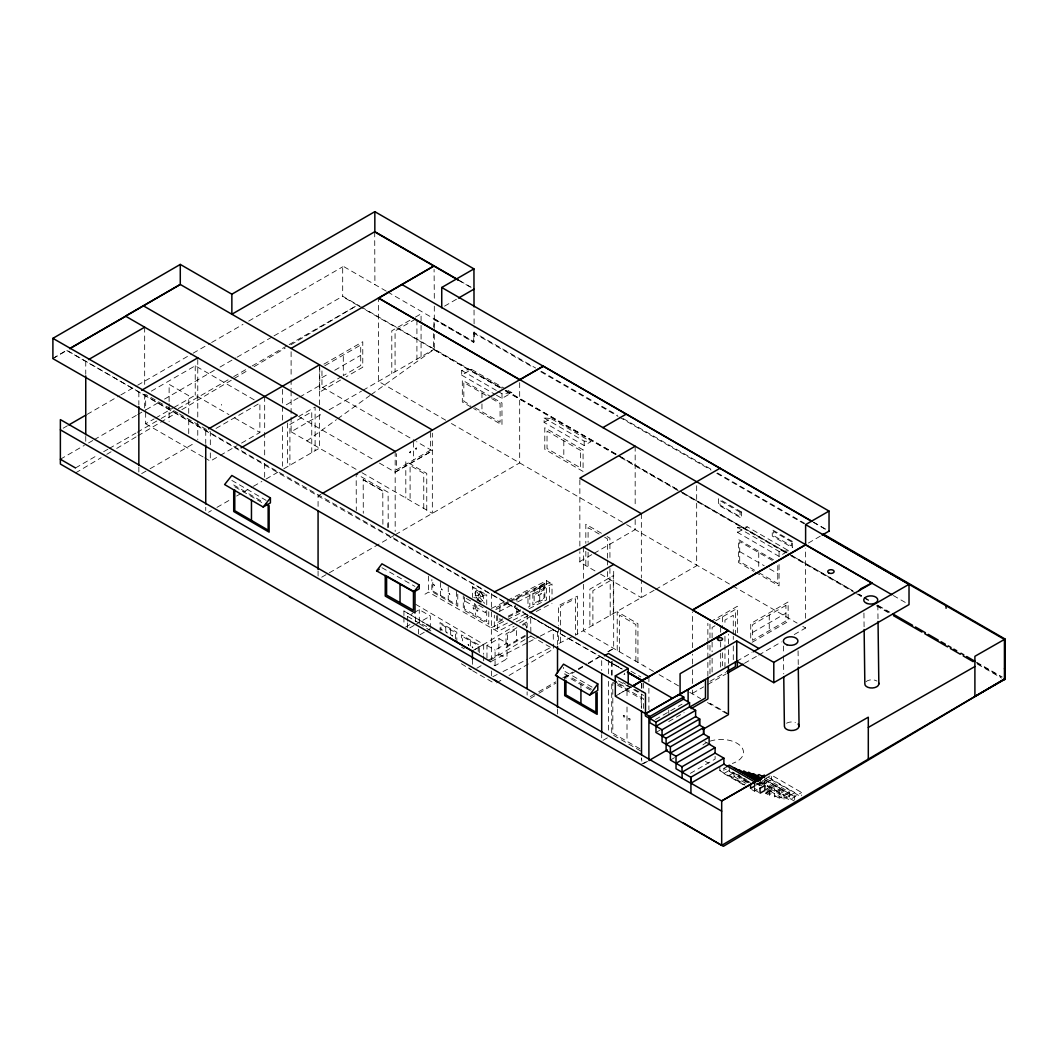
<?xml version="1.0" encoding="UTF-8"?>
<svg xmlns="http://www.w3.org/2000/svg" width="1058" height="1058" viewBox="0 0 1058 1058"><rect width="100%" height="100%" fill="white"/><g stroke="black" fill="none" stroke-linecap="round" stroke-linejoin="round"><path stroke-width="0.75" stroke-dasharray="5 3.75" d="M491.362 675.811L491.362 670.997M692.527 683.508L692.527 665.588M692.527 663.961L692.527 654.188M692.527 647.668L692.527 611.815M707.855 676.181L707.855 659.663M707.855 658.01L707.855 644.798M707.855 643.145L707.855 623.321M728.407 663.445L728.407 645.552M728.407 643.925L728.407 634.165M737.36 632.71L737.36 606.287L710.659 621.694M805.614 618.229L805.614 548.163M479.049 597.016L478.467 600.283L482.567 601.05L484.657 603.298M479.909 597.386L482.567 601.05L482.951 595.257A6.057 3.531 59.5 0 0 477.449 590.417A6.057 3.531 59.5 0 0 475.24 595.165L478.467 600.283L475.24 595.165L476.113 590.814L472.423 586.754L472.423 597.426M479.34 594.636L480.213 591.581L476.113 590.814L478.771 594.49A1.587 0.926 59.5 0 0 478.613 596.514A1.587 0.926 59.5 0 0 480.411 596.976A1.587 0.926 59.5 0 0 479.34 594.636L478.771 594.49M306.926 440.935L336.391 419.695M337.727 418.73L369.877 395.56M371.213 394.594L434.309 349.127L434.309 330.03M530.494 698.346L537.543 694.114M538.945 693.268L555.873 683.111M564.324 678.033L577.02 670.428M578.435 669.582L586.886 664.503M588.301 663.657L600.984 656.039M608.033 651.807L613.68 648.422L613.68 567.696M75.673 472.86L101.158 457.691M106.818 454.318L111.064 451.792M116.724 448.42L136.548 436.623M137.963 435.777L159.203 423.147M160.618 422.301L176.183 413.03M181.844 409.658L232.813 379.333M234.228 378.486L248.392 370.062M254.052 366.69L285.197 348.161M290.857 344.789L357.392 305.18L499.746 387.268M475.187 649.427L514.082 626.283M519.597 622.99L530.653 616.417L553.189 629.417L553.36 642.497M476.761 668.259L482.303 664.966M490.621 660.007L525.35 639.349M526.739 638.516L530.904 636.043L530.653 616.417M496.533 682.899L503.476 678.773M509.03 675.467L553.453 649.03L553.387 644.124M770.012 775.911L764.431 779.23L764.498 783.885L771.467 779.733L771.414 775.078L801.62 792.495L801.66 795.59M794.677 799.742L794.637 796.648L801.62 792.495M52.9 358.371L66.826 350.291L318.074 495.938L622.395 669.053M52.9 358.636L66.826 350.291M631.004 686.92L617.885 694.722M63.189 428.199L67.421 425.752M87.153 414.366L119.422 395.732M120.824 394.925L136.257 386.011M137.659 385.205L191.683 354.007M193.111 353.187L210.198 343.321M211.626 342.501L242.97 324.396M248.67 321.116L342.686 266.828M151.347 391.129L195.227 365.79L254.251 399.871M60.372 459.225L84.336 445.378M88.555 442.945L92.76 440.525M94.162 439.705L136.257 415.41M137.659 414.604L141.865 412.17M146.097 409.724L158.885 402.344M164.572 399.064L214.338 370.326M220.024 367.047L235.656 358.014M237.085 357.194L272.62 336.682M274.048 335.862L342.686 296.227L359.865 306.146M145.673 412.356L145.673 423.795L154.177 418.889M155.592 418.069L172.573 408.256M173.988 407.436L195.227 395.176L228.964 414.657M75.488 467.953L98.037 454.927M103.671 451.673L107.876 449.253M109.278 448.433L135.94 433.053M137.342 432.233L156.981 420.899M161.213 418.452L176.845 409.433M178.273 408.6L232.297 377.415M233.712 376.595L250.772 366.742M252.201 365.923L287.736 345.411M289.165 344.591L357.392 305.18L342.276 296.465M434.309 298.277L434.084 269.38M323.907 364.164L362.775 341.734L362.775 367.219L346.111 376.833M215.991 428.45L259.884 403.111L259.884 432.497L238.645 444.77M324.806 365.724L360.712 345.001L360.712 365.539L343.295 375.603L343.295 355.052M141.653 473.614L148.662 469.554M150.064 468.747L194.963 442.826M409.909 320.283L391.791 330.757L391.791 373.672M415.49 317.069L421.071 313.842L421.071 323.748M415.543 319.132L395.07 330.956L395.07 371.781M444.532 306.146L457.135 298.872M321.963 377.64L329.078 373.54M334.764 370.247L360.712 355.276M433.621 327.239L434.309 318.894L473.944 342.038M298.171 397.927L282.539 406.96L282.539 420.119M299.586 397.107L319.49 385.615L415.159 440.855M341.866 376.423L321.963 387.916L321.963 368.832M340.57 380.034L319.741 392.055L319.741 366.571M204.697 457.863L210.317 461.116L218.821 456.21M220.236 455.39L237.23 445.577M298.488 416.601L315.112 407.013L315.112 450.708M291.109 390.931L291.109 431.796L323.497 413.096M329.144 409.843L361.532 391.129M362.947 390.323L434.309 349.127M474.169 332.516L473.495 342.303L474.169 332.516L535.705 368.052M208.545 512.231L211.362 510.617M216.969 507.377L231.001 499.27M236.608 496.03L242.216 492.79M243.631 491.983L252.042 487.116M253.444 486.31L261.868 481.456M266.047 479.036L279.788 471.101M283.756 468.813L319.49 448.182L319.49 407.026M471.59 369.401L461.685 370.445L461.685 375.127L471.59 369.401L504.957 388.67M320.931 494.298L318.074 495.938L318.074 507.39M496.44 395.189L501.995 398.403L511.913 392.69L506.346 389.476M379.465 463.113L395.176 472.185L432.299 450.748L416.587 441.689M544.103 422.406L550.861 418.505L590.946 441.649L584.188 445.55L544.103 422.406L544.103 417.976L550.861 418.505M321.725 577.192L393.973 535.48M395.388 534.674L519.676 462.915L519.676 379.809M424.972 594.199L428.569 592.123L497.683 631.586L514.849 622.646M407.568 621.205L407.568 616.417L412.765 613.415M414.075 612.661L419.272 609.659L430.315 616.034L430.315 627.182M405.558 627.116L410.583 624.22M414.075 625.41L407.568 629.166L407.568 622.792M415.371 624.656L430.315 616.034M419.907 634.787L425.104 631.785M426.414 631.031L430.315 628.769L419.272 622.408L419.272 609.659M579.85 561.534L592.625 554.154M594.041 553.347L635.17 529.595L635.17 516.516M472.013 651.106L483.678 644.375L415.596 604.263M516.978 627.619L506.002 633.954L506.015 647.456L525.218 636.361M522.467 624.445L526.593 622.064L526.593 628.068M486.971 657.904L486.971 645.42L498.9 638.529L507.02 643.211L507.02 658.817L495.078 665.707L492.38 664.146M522.797 625.344L525.337 623.876L525.337 627.143M495.078 665.707L495.078 650.101L507.02 643.211M525.337 635.303L507.615 645.552L507.602 634.126L516.463 628.994L516.476 640.421M488.293 660.258L498.9 654.135L498.9 638.529M737.624 532.452L747.318 526.858L788.765 550.782L779.072 556.376L737.624 532.452L737.624 527.506L747.318 526.858M654.109 590.311L575.407 635.144L575.407 598.735L560.515 606.221L560.515 626.812M655.537 589.491L696.667 565.752L696.667 481.734M530.23 696.6L537.305 692.514M538.72 691.694L555.688 681.894M562.763 677.808L572.669 672.095M578.316 668.828L586.806 663.935M588.222 663.115L600.944 655.762M608.019 651.688L613.68 648.422M808.365 543.045L820.77 535.89M715.592 620.861L735.429 609.408L735.429 635.567M714.957 625.807L712.113 627.447L712.113 640.434M615.306 696.204L630.965 687.171L628.214 688.798L618.15 683.032M752.582 632.459L785.922 613.204M752.119 642.272L788.131 621.482L788.131 601.976L750.73 623.559L750.73 641.439M736.738 661.276L751.96 652.495M603.047 740.335L608.456 737.214M709.971 681.326L725.457 672.385M692.527 693.294L703.676 686.854M707.855 684.447L726.119 673.893M744.462 663.3L757.264 655.907M758.692 655.087L781.439 641.955M794.241 634.562L805.614 628.002L805.614 624.736M856.517 593.657L871.435 602.147M861.476 596.395L860.802 596.143M655.484 719.493L682.053 704.152M668.749 721.556L684.142 712.669M655.973 732.48L660.166 730.06M643.489 763.691L647.549 761.35M670.388 760.041L674.528 757.66M690.385 773.345L715.102 759.075L715.102 756.086M719.837 766.481L719.837 770.647L726.595 766.746M748.958 782.775L723.897 768.306L723.897 773.517L729.293 770.396L750.188 782.444M729.293 766.481L729.293 775.329L734.027 772.605L746.472 779.786M734.027 772.605L734.027 776.506L736.5 775.078M755.875 785.208L759.935 782.867L759.935 785.472M751.735 789.585L754.526 791.199L757.224 789.638M764.431 790.154L769.391 787.297L769.391 791.199L764.431 794.055M766.627 789.599L769.616 791.331L774.35 788.594L774.35 791.371M784.031 799.134L784.031 791.331L774.35 796.925L774.35 792.759L779.296 789.903L779.296 798.221L789.665 792.244L789.665 795.88L784.031 799.134L767.328 789.48M789.44 795.748L794.849 792.627L794.849 796.793L789.44 799.914L763.982 785.221M395.176 472.185L432.338 450.774M499.111 611.59L511.979 604.885M517.706 601.909L552.025 584.029L552.025 598.458M516.278 621.892L529.145 615.187M536.3 611.471L552.025 603.272M491.362 661.356L527.307 642.788M528.749 642.047L538.813 636.837M540.254 636.096L553.189 629.417M491.375 608.443L505.909 601.129M507.364 600.402L546.616 580.657L552.025 584.029M508.21 601.552L496.678 607.358L496.678 610.479M509.652 600.825L529.833 590.681L529.833 606.287L524.067 609.183M508.382 602.505L499.879 606.789L499.879 612.794M509.811 601.79L527.968 592.652L527.968 606.181M495.752 609.646L508.845 603.073M514.651 600.15L549.552 582.601L549.552 601.843M502.709 618.877L499.879 620.305L499.879 614.301M508.382 616.034L521.052 609.659M502.444 620.054L496.678 622.964L496.678 612.04M508.21 617.158L522.626 609.911M491.375 627.685L505.909 620.372M507.364 619.644L523.353 611.603M529.172 608.681L546.616 599.899L546.616 580.657M507.39 623.043L494.311 629.629L494.311 615.187M513.209 620.12L526.289 613.547M492.83 676.684L497.194 674.488M503.026 671.552L527.81 659.094M529.264 658.354L551.139 647.364M571.346 637.194L558.426 643.687L558.426 627.182M641.518 764.101L647.417 761.271M515.114 605.692C512.456 607.398 516.674 607.795 515.286 605.679M497.829 391.315L501.995 393.721L511.913 392.69M482.951 595.257L486.746 594.874L486.746 605.533M737.624 527.506L779.072 551.443L788.765 550.782M544.103 417.976L584.188 441.133L590.946 441.649M473.772 597.611L476.47 597.995M475.24 595.165L478.242 595.641M480.438 596.223L483.44 596.699A6.057 3.531 59.5 0 1 479.591 601.01M472.423 586.754L486.746 594.874M476.722 599.86L482.461 603.1M483.083 607.689L476.748 604.105L476.748 607.742L485.622 612.767L485.622 609.13M470.678 600.931L465.613 598.061L465.613 601.447L474.487 606.472L474.487 603.086M381.938 567.723L414.921 586.41M66.826 350.542L621.456 668.841M459.714 280.687L471.101 287.26M458.286 280.132L471.101 287.525M813.47 522.123L826.205 529.476M813.311 522.295L826.179 529.727M541.432 371.358L617.277 415.146M623.003 418.452L711.73 469.673M717.456 472.979L804.754 523.379M473.495 332.913L533.602 367.615M540.757 371.742L618.031 416.363M619.459 417.183L711.055 470.069M716.782 473.362L804.067 523.763M386.236 291.135L342.686 265.994L342.686 296.227M387.651 291.955L474.169 341.906L474.116 329.329M433.621 319.278L473.495 342.303M893.349 595.548L906.177 602.954M361.294 306.965L504.309 389.542M505.737 390.362L618.599 455.522M620.028 456.355L681.458 491.825M682.886 492.644L790.048 554.511M791.477 555.331L852.907 590.8L788.488 553.757M858.62 594.093L861.476 595.747L858.527 594.146M505.459 390.561L678.416 490.29M679.844 491.124L787.059 552.937M864.227 597.439L871.342 601.539M878.457 605.639L889.844 612.212M976.64 662.255L1002.257 677.027M499.416 387.493L433.621 349.51L433.621 333.601M505.129 390.786L619.393 456.765M620.821 457.585L680.823 492.221M682.251 493.054L785.089 552.435M790.802 555.728L855.089 592.837M877.122 605.427L888.495 612M976.653 662.903L1000.828 676.856M876.447 605.824L889.236 613.204M977.407 664.107L1001.582 678.059M461.685 370.445L496.44 390.508M461.685 375.127L495.051 394.396M492.063 397.305L462.32 380.139L462.32 401.987L472.238 407.714M493.478 398.125L501.968 403.019L501.968 424.88L473.653 408.52M773.477 559.775L738.524 539.593L738.524 562.486L753.904 571.36M486.138 395.414L463.827 382.52L463.827 401.246L470.797 405.28M491.719 398.628L500.09 403.468L500.09 422.195L472.199 406.087M772.327 560.423L739.701 541.59L739.701 561.613L754.658 570.249M739.701 551.602L764.18 565.726M769.616 568.873L777.775 573.581M758.731 572.603L777.775 583.593L777.775 563.57M755.293 572.166L779.072 585.894L779.072 563.001M445.749 420.224L378.447 381.369L378.447 298.277M451.435 423.517L625.199 523.842M626.627 524.662L797.124 623.096M802.784 626.362L805.614 628.002M601.42 533.272L585.828 524.279L585.828 543.362M607.094 536.551L609.924 538.191L609.924 558.862M599.159 534.052L588.089 527.651L588.089 542.384M604.687 537.239L607.451 538.839L607.451 558.479M595.006 570.923L579.85 562.182L579.85 551.721M600.534 574.124L641.346 597.677L641.346 579.559M299.493 416.945L373.752 459.82M291.109 431.796L360.527 471.881M361.942 472.688L432.338 513.342L432.338 433.172M382.89 524.265L382.784 490.912L363.185 479.591L363.291 513.262M363.185 479.71L382.784 491.018M234.585 417.897L259.884 432.497M728.407 713.872L710.156 703.345L710.156 704.125M653.527 671.433L583.58 631.044L583.58 581.622M659.094 674.647L681.378 687.515M689.737 692.329L700.66 698.637M707.445 702.552L728.407 714.653M631.031 671.261L640.831 676.922M621.601 668.854L601.698 657.362L601.698 670.508M177.995 413.056L145.673 394.396L145.673 410.729M179.41 413.876L210.317 431.717L210.317 446.423M622.99 682.661L625.701 684.222M627.05 685.002L641.915 693.585M618.427 680.889L643.634 695.45M617.25 683.6L643.489 698.743L643.489 710.169M530.904 636.043L553.453 649.03M768.584 777.471L794.849 792.627M771.467 779.733L801.673 797.137M704.906 741.737L707.723 743.364M765.939 778.543L789.665 792.244M794.849 796.793L764.431 779.23L794.637 796.648M764.537 780.077L784.031 791.331M145.673 423.795L203.295 457.056M762.593 780.249L789.665 795.88M761.813 781.359L774.35 788.594M767.248 785.459L794.703 801.29M760.358 781.822L784.031 795.484M759.71 781.703L769.391 787.297M759.274 782.232L762.077 783.859M759.036 782.351L762.593 784.414M592.057 687.118L563.53 670.64L563.53 667.386M757.634 783.105L761.813 785.525M767.381 788.739L772.948 791.953M756.179 783.052L760.358 785.459M756.946 784.018L759.71 785.605M591.501 689.261L564.707 673.787L564.707 678.469M766.772 790.987L779.296 798.221M590.457 690.054L565.951 675.903L565.951 679.064M743.708 779.23L749.289 782.444M765.992 792.098L771.56 795.312M747.332 782.629L738.987 777.802L738.987 773.636M765.437 793.077L768.227 794.69M734.027 776.506L747.847 784.481M754.764 788.475L757.528 790.062M729.293 775.329L744.726 784.242M754.552 789.903L760.16 793.143M719.837 770.647L745.004 785.181M723.897 773.517L744.779 785.565M486.971 645.42L495.078 650.101M498.9 654.135L507.02 658.817M639.786 748.733L612.82 733.168L612.82 682.45L641.201 698.835L641.201 707.022M461.486 647.139L464.224 648.713M407.568 616.417L418.598 622.792M640.725 750.995L611.722 734.252L611.722 682.04M472.609 670.732L495.144 683.732M231.847 480.411L266.127 500.381M233.712 484.974L263.468 502.312M234.783 486.773L262.596 502.973M403.931 615.584L403.931 610.995L425.316 623.532M403.931 610.995L425.21 623.532M461.394 663.763L471.207 669.859M430.884 630.925L415.596 621.324L415.596 615.121M623.942 674.528L624.775 674.449L624.299 673.219M468.8 667.889L471.339 669.78M480.213 591.581L483.44 596.699M641.822 761.191L641.518 757.912L641.518 761.006M877.823 605.017L878.008 619.829M863.923 613.032L864.108 627.844M798.076 650.815L798.287 667.201M783.37 646.028L783.475 654.214M783.489 655.854L783.727 673.88M472.463 659.293L472.542 665.826M474.037 310.06L474.116 327.729M374.691 231.861L374.916 284.602M388.22 527.347L388.114 492.287L356.176 473.839L356.295 510.511M789.44 792.111L789.44 799.914M779.072 551.443L779.072 556.376M769.616 791.331L769.616 795.484M769.259 615.029L769.259 630.634M758.731 552.58L758.731 569.746M754.526 787.297L754.526 791.199M733.287 634.655L733.287 615.28L724.955 620.094L724.955 624.934M733.287 636.268L733.287 639.495M733.287 645.949L733.287 662.096M724.955 636.228L724.955 666.91M722.601 616.814L722.601 628.254M722.601 652.773L722.601 665.852M720.67 627.381L720.67 632.248M720.67 641.994L720.67 651.728M720.67 653.355L720.67 667.968M712.113 642.061L712.113 651.807M712.113 658.301L712.113 672.901M709.971 624.101L709.971 638.82M709.971 645.354L709.971 658.433M709.971 660.073L709.971 674.779M692.527 690.028L692.527 693.942M668.749 710.116L668.749 713.383M648.898 676.816L648.898 681.736M648.898 688.308L648.898 709.654M643.78 665.019L643.78 665.799M643.634 683.151L643.634 692.368M641.915 683.018L641.915 692.077M641.346 513.672L641.346 577.919M641.518 683.561L641.518 688.348M641.518 694.749L641.518 709.138M637.934 662.427L637.934 623.704L617.211 611.736L617.211 650.458M635.871 661.237L635.871 624.551L619.499 615.108L619.499 651.781M635.17 446.238L635.17 506.716M627.01 690.649L627.01 698.822M627.01 707.009L627.01 741.367M613.309 613.878L613.309 575.631L589.888 589.161L589.888 627.394M612.185 661.329L612.185 676.419M611.418 661.475L611.418 676.856M610.202 615.663L610.202 580.683L592.89 590.681L592.89 625.662M609.924 568.411L609.924 579.546M608.456 660.033L608.456 674.806M608.456 681.378L608.456 732.295M607.451 560.118L607.451 565.025M607.451 571.571L607.451 578.118M601.698 734.543L601.698 737.836M588.089 552.21L588.089 566.929M585.828 551.311L585.828 565.633M584.188 441.133L584.188 445.55M583.58 547.026L583.58 579.969M580.921 684.552L580.921 687.713M579.85 479.803L579.85 550.094M577.39 634.152L577.39 596.17L558.426 605.718L558.426 625.529M563.808 440.802L563.808 458.22M560.515 628.386L560.515 642.642M557.513 631.6L557.513 644.772M557.513 709.019L557.513 713.965M539.739 586.608L539.739 600.402M527.122 614.381L527.122 627.553M527.122 691.8L527.122 695.093M516.899 598.22L516.899 601.222M516.899 607.239L516.899 611.749M501.995 393.721L501.995 398.403M497.683 615.544L497.683 631.586M491.362 593.406L491.362 610.321M491.362 611.855L491.362 659.703M488.77 611.722L488.77 624.207L463.298 609.778L463.298 595.733M486.706 610.466L486.706 621.628L464.436 608.998L464.436 596.249M483.678 644.375L483.678 654.254M483.678 655.907L483.678 660.853M481.959 392.994L481.959 397.676M481.959 403.918L481.959 411.721M479.287 652.826L479.287 645.182L461.486 634.919L461.486 641.029M478.216 651.49L478.216 645.539L462.452 636.44L462.452 640.897M475.571 604.158L475.571 615.306M470.334 640.989L470.334 649.916M457.77 594.212L457.77 606.274L431.849 591.594L431.849 579.533M456.818 642.722L456.818 632.248L440.049 622.58L440.049 630.052M456.434 591.422L456.434 604.422L432.788 591.025L432.788 579.652M455.522 639.045L455.522 632.631L440.882 624.18L440.882 630.594M450.668 629.841L450.668 637.855M448.248 586.78L448.248 599.793M445.775 627.01L445.775 633.425M440.512 582.403L440.512 595.403M434.309 306.198L434.309 328.443M430.632 432.405L430.632 450.1L396.591 469.712L396.591 453.631M428.569 576.081L428.569 592.123M426.758 510.115L426.758 473.442L405.809 461.341L405.809 498.014M423.755 508.382L423.755 473.349L410.094 465.454L410.094 500.5M421.071 325.401L421.071 356.758M418.598 629.166L418.598 633.94M416.918 319.979L416.918 359.165M413.612 442.218L413.612 459.899M403.931 617.105L403.931 624.736M395.176 451.382L395.176 531.46M387.876 523.498L387.876 527.717M319.49 364.825L319.49 405.373M318.074 571.135L318.074 576.041M311.753 452.652L311.753 411.826L289.905 424.443L289.905 465.269M291.109 351.706L291.109 377.865M291.109 379.491L291.109 389.304M287.406 423.002L287.406 466.697M282.539 389.357L282.539 403.759M282.539 426.705L282.539 466.221M264.672 396.472L264.672 430.791M264.672 432.431L264.672 456.95M264.672 463.483L264.672 478.19M221.479 404.381L221.479 405.161M210.317 452.943L210.317 461.116M205.741 430.487L205.741 443.5M205.741 507.285L205.741 510.564M197.767 359.482L197.767 419.96M197.767 421.587L197.767 439.573M195.227 365.79L195.227 395.176M188.721 413.4L188.721 395.666L169.121 384.358L169.121 402.093M188.721 419.854L188.721 434.375M169.121 403.706L169.121 421.441M144.668 327.187L144.668 384.411M144.668 394.211L144.668 408.917M138.849 391.87L138.849 404.95M138.849 467.054L138.849 471.961M85.751 361.214L85.751 374.294M85.751 436.399L85.751 441.305M865.92 681.749A7.009 4.1 -0.7 0 1 876.989 681.074M786.544 723.249A7.327 4.298 -0.7 0 1 795.391 722.495M710.037 741.169A22.297 12.868 0 0 1 740.494 745.89A22.297 12.868 0 0 1 732.334 763.466M708.807 763.03A22.297 12.868 0 0 1 705.421 761.429M702.922 744.938A22.297 12.868 0 0 1 707.617 742.108M409.618 452.321C410.702 454.662 411.377 449.161 409.618 452.321M415.556 448.804C416.64 451.131 417.275 445.683 415.556 448.804M538.205 595.284L539.091 594.715L538.205 595.284M540.44 594.146L541.379 593.683L540.44 594.146M433.648 584.492L434.415 585.431L433.648 584.492M441.398 588.962L442.151 589.901L441.398 588.962M441.345 629.153L442.099 630.092L441.345 629.153M449.055 593.393L449.822 594.318L449.055 593.393M446.397 632.076L447.15 633.015L446.397 632.076M451.74 635.157L452.493 636.096L451.792 635.064M468.086 644.6L468.839 645.539L468.139 644.494M473.098 607.914C473.627 611.246 475.426 607.16 473.098 607.914M472.119 646.927L472.873 647.866L472.172 646.822M476.682 609.99C477.171 613.283 479.062 609.276 476.682 609.99M623.255 715.459C623.942 719.903 626.336 714.481 623.255 715.459M628.611 718.554C629.312 722.998 631.705 717.575 628.611 718.554M785.922 605.401L752.582 624.656L752.582 640.262L785.922 621.006L785.922 605.401M544.857 583.249L532.848 589.293L532.848 604.898L544.857 598.854L544.857 583.249M543.997 584.466L534.158 589.425L534.158 603.205L543.997 598.259L543.997 584.466M538.958 588.195L535.123 590.126L535.123 594.292L538.958 592.361L538.958 588.195M543.362 586.013L540.241 587.587L540.241 591.753L543.362 590.179L543.362 586.013M741.433 511.979L718.567 498.781L718.567 505.023L741.433 518.222L741.433 511.979M792.442 541.432L772.261 529.78L772.261 536.022L792.442 547.674L792.442 541.432M740.084 512.217L720.035 500.646L720.035 505.063L740.084 516.635L740.084 512.217M791.582 541.868L773.557 531.46L773.557 535.626L791.582 546.021L791.582 541.868M583.077 449.862L544.791 427.749L544.791 449.333L583.077 471.445L583.077 449.862M580.591 450.483L547.026 431.109L547.026 448.539L580.591 467.914L580.591 450.483"/><path stroke-width="1.5" d="M688.123 701.851L688.123 689.538M707.934 677.675L707.934 698.928L691.139 708.622M728.407 666.699L728.407 714.653L702.856 729.412M737.36 667.413L737.36 660.8M891.92 594.728L805.614 544.896L805.614 524.609L829.036 511.08L829.036 531.38M1005.1 678.667L721.688 845.368L683.349 822.979M823.349 534.118L1005.1 639.045L1005.1 679.315L1004.426 679.712L1004.426 639.442L822.674 534.515M589.663 695.093L597.77 683.904L563.53 664.146L555.424 675.321L589.663 695.093L597.77 690.411L597.77 683.904M376.582 570.87L381.938 563.821L419.233 584.942L419.233 588.843L413.876 591.991L376.582 570.87L379.267 569.297M413.876 591.991L419.233 584.942M263.178 507.02L270.412 497.934L231.847 475.465L224.613 484.551L263.178 507.02L270.412 502.881L270.412 497.934M858.977 590.642L860.987 588.645L871.964 582.945L378.447 298.012L519.676 379.809L543.098 366.293L322.359 493.464M1004.426 679.064L723.368 846.334L60.372 464.039L60.372 419.603L690.781 783.264L723.897 764.14L754.658 781.915L754.658 786.068L750.598 788.408L750.598 784.256M616.721 682.212L52.9 358.636L52.9 338.348L180.283 264.421L231.861 294.203L374.836 211.666L473.944 268.877L474.024 306.846M632.393 686.113L728.407 630.647L632.367 686.364L642.14 680.453L628.029 672.306M125.757 316.263L69.63 348.664L180.283 284.457L180.283 264.421M88.555 359.588L144.668 327.187M458.286 279.867L374.836 231.689L231.861 314.239L231.861 294.203M68.823 424.932L85.751 415.172M141.653 390.243L197.767 357.842M291.109 348.439L434.084 265.889L378.447 298.277M441.741 307.772L441.741 287.485L473.944 268.877M208.545 428.874L319.49 364.825M458.537 298.065L473.944 289.165M241.065 447.812L297.324 415.331L125.466 316.104L180.283 284.457L432.338 429.971M602.888 427.604L626.323 414.075M635.17 446.238L579.85 478.176L641.346 513.672M494.298 591.938L583.58 547.026L720.088 468.218M529.965 612.741L613.68 564.403M604.396 655.801L608.456 653.46L648.898 676.816L641.518 680.36L628.624 672.954M805.614 544.645L692.527 609.924L758.877 648.501M822.145 535.097L829.036 531.116M692.527 610.188L805.614 544.896M909.02 584.307L773.795 662.387L736.738 640.989L680.082 673.708L680.082 693.995L736.738 661.276L773.795 682.675L909.02 604.607L909.02 584.307L805.614 524.609M628.214 683.918L628.214 668.511L615.306 675.917L615.306 696.204L645.486 713.634L680.082 693.995M655.973 726.238L689.538 706.863L689.538 702.697L655.973 722.072L645.38 715.962L645.38 713.885L679.17 694.379L683.68 696.971L683.68 699.06L649.89 718.567M753.349 651.702L871.964 583.209M677.451 695.701L705.474 679.527L705.474 697.989L689.459 707.233M726.872 671.566L735.429 666.633L735.429 661.726M645.38 713.885L649.89 716.478L683.68 696.971M727.52 673.086L743.047 664.12M649.89 716.478L649.89 722.72L662.057 729.742L695.622 710.368L695.622 716.61L662.057 735.984M655.973 722.072L655.973 732.48L666.104 738.325L699.669 718.951L699.669 724.928L666.104 744.316M662.057 729.742L662.057 741.975L670.388 746.776L703.729 727.534L703.729 733.776L670.388 753.018M648.898 760.57L667.36 749.91M666.104 738.325L666.104 750.558L676.022 756.272L709.125 737.161L709.125 744.184L715.102 747.636L715.102 753.098L682 772.208M676.022 763.294L709.733 743.84M670.388 746.776L670.388 760.041L682 766.746L715.102 747.636M682.132 778.106L682 766.746M676.022 756.272L676.022 768.756L690.781 777.286L723.897 758.163L723.897 764.14M726.595 766.746L729.293 765.185L757.144 781.267M746.194 773.636L748.667 772.208L761.205 779.442M751.035 775.011L753.402 773.636L761.76 778.463M756.219 776.175L759.036 774.549L764.564 777.749M761.734 776.638L764.431 775.078M754.658 781.915L721.688 800.946L690.927 783.171M1005.1 639.045L974.894 656.304L974.907 696.428L1005.1 679.183M760.16 788.21L764.881 785.472L764.881 790.419L760.16 793.143L759.935 788.078M1004.426 668.735L1005.1 668.352M868.301 727.415L974.907 666.527M349.391 597.043L352.235 598.656M494.522 679.924L497.366 681.524M52.9 338.348L628.214 668.511M374.691 231.861L458.286 280.132M441.741 287.485L829.036 511.08M543.098 366.028L812.055 521.316M811.883 521.475L401.868 284.483M892.688 613.852L912.604 625.331M915.461 626.984L925.419 632.724M928.263 634.364L938.221 640.103M941.065 641.743L945.336 644.203M948.18 645.843L951.023 647.496M953.88 649.136L956.723 650.776M960.995 653.236L963.838 654.876M966.681 656.515L975.225 661.435M893.507 615.677L921.941 632.089M924.785 633.729L947.545 646.874M950.388 648.514L960.333 654.254M963.177 655.894L973.135 661.647M583.58 547.026L728.407 630.647M143.333 305.788L395.176 451.382M689.538 702.697L683.455 699.179L683.455 697.103M689.538 706.863L695.622 710.368M627.288 672.147L672.319 698.148M695.622 716.61L699.669 718.951M615.306 675.917L645.486 693.347L645.486 713.634M703.729 727.534L699.444 725.061L699.444 719.083M709.125 737.161L703.504 733.908L703.504 727.666M715.102 753.098L723.897 758.163M743.708 770.912L760.424 780.553M738.987 769.735L758.335 780.91M734.027 767.658L757.872 781.426M449.557 637.736L490.714 661.7M60.372 429.826L721.688 811.155M60.372 459.225L75.488 467.953M266.299 503.965L269.129 505.618L269.129 532.148L233.712 511.503L233.712 489.656M426.625 624.365L472.013 651.106M878.034 621.469L878.841 683.997M864.135 629.484L864.836 683.799A7.009 4.1 -0.7 0 0 872.466 687.978A7.009 4.1 -0.7 0 0 878.669 682.939M798.287 667.201L799.055 726.172M783.766 677.16L784.401 726.304A7.327 4.298 -0.7 0 0 793.619 730.364A7.327 4.298 -0.7 0 0 798.076 724.042M472.357 651.12L472.463 659.293M946.077 605.705L946.077 608.31M868.301 759.141L868.301 717.192L721.688 800.946L721.688 845.368M773.795 662.387L773.795 682.675M736.738 640.989L736.738 661.276M690.927 777.194L690.927 793.394M690.781 777.286L690.781 783.264M648.898 716.226L648.898 758.917M641.518 710.738L641.518 754.632M601.698 673.787L601.698 732.903M597.148 692.514L597.148 714.362L564.707 695.635L564.707 680.03M595.905 693.202L595.905 712.193L565.951 694.894L565.951 680.651M580.921 689.3L580.921 703.544M557.513 646.425L557.513 672.782M557.513 676.075L557.513 707.366M527.122 630.859L527.122 688.507M415.027 590.589L415.027 612.952L385.244 596.077L385.244 575.301M400.03 583.672L400.03 602.663M374.836 211.666L374.836 231.689M318.074 510.657L318.074 569.495M268.15 506.213L268.15 530.151L234.783 510.697L234.783 489.96M251.46 499.68L251.46 520.43M205.741 445.127L205.741 504.005M138.849 406.576L138.849 465.414M85.751 375.921L85.751 434.772M413.453 591.29L386.593 576.068L386.593 595.059L413.453 610.268L413.453 591.29M718.713 640.381A2.552 1.494 -0.7 0 0 722.561 639.085A2.552 1.494 -0.7 0 0 718.766 637.802A2.552 1.494 -0.7 0 0 718.713 640.381M828.745 572.947A3.187 1.865 -0.7 0 0 834.035 571.968A3.187 1.865 -0.7 0 0 830.014 569.786A3.187 1.865 -0.7 0 0 828.745 572.947M867.005 603.47A7.009 4.1 -0.7 0 0 877.756 600.071A7.009 4.1 -0.7 0 0 867.494 596.368A7.009 4.1 -0.7 0 0 867.005 603.47M786.967 644.798A7.327 4.298 -0.7 0 0 797.957 640.989A7.327 4.298 -0.7 0 0 786.967 637.366A7.327 4.298 -0.7 0 0 786.967 644.798"/></g></svg>
